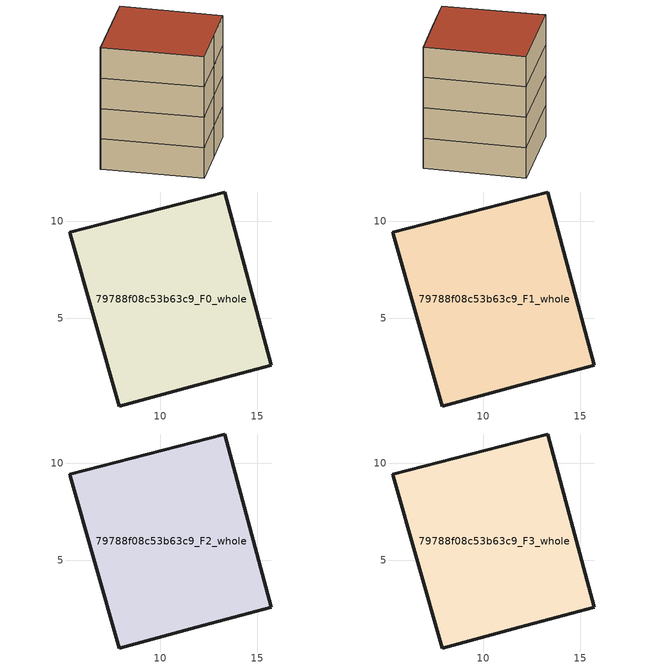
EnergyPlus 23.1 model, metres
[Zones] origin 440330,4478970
79788f08c53b63c9_F0_whole
 floor ground (EU_floor_Construction): 13.31,11.5 15.71,2.58 11.85,1.54 7.9,0.47 5.37,9.33 5.35,9.43 z0
 wall outside (EU_wall_Construction): 7.9,0.47 11.85,1.54 15.71,2.58 13.31,11.5 5.35,9.43 5.37,9.33 7.9,0.47 z0:3
79788f08c53b63c9_F1_whole
 floor to 79788f08c53b63c9_F0_whole (EU_floor_Construction): 13.31,11.5 15.71,2.58 11.85,1.54 7.9,0.47 5.37,9.33 5.35,9.43 z3
 wall outside (EU_wall_Construction): 7.9,0.47 11.85,1.54 15.71,2.58 13.31,11.5 5.35,9.43 5.37,9.33 7.9,0.47 z3:6
79788f08c53b63c9_F2_whole
 floor to 79788f08c53b63c9_F1_whole (EU_floor_Construction): 13.31,11.5 15.71,2.58 11.85,1.54 7.9,0.47 5.37,9.33 5.35,9.43 z6
 wall outside (EU_wall_Construction): 7.9,0.47 11.85,1.54 15.71,2.58 13.31,11.5 5.35,9.43 5.37,9.33 7.9,0.47 z6:9
79788f08c53b63c9_F3_whole
 floor to 79788f08c53b63c9_F2_whole (EU_floor_Construction): 13.31,11.5 15.71,2.58 11.85,1.54 7.9,0.47 5.37,9.33 5.35,9.43 z9
 wall outside (EU_wall_Construction): 7.9,0.47 11.85,1.54 15.71,2.58 13.31,11.5 5.35,9.43 5.37,9.33 7.9,0.47 z9:12
 roof outside (EU_roof_Construction): 15.71,2.58 13.31,11.5 5.35,9.43 5.37,9.33 7.9,0.47 11.85,1.54 z12
[Building]
EU S2 Campaign: North Axis=0; Terrain=City; Solar Distribution=FullExterior
[Site:Location]
Madrid: Latitude=40.5; Longitude=-3.5; Time Zone=1; Elevation=609
[SizingPeriod:WeatherFileDays]
AnnualSizingPeriod: Begin Month=1; Begin Day of Month=1; End Month=12; End Day of Month=31; Day of Week for Start Day=Monday; Use Weather File Daylight Saving Period=No; Use Weather File Rain and Snow Indicators=No
[MATERIAL]
EU_InternalMass_Material: Roughness=MediumRough; Thickness=0.1; Conductivity=1; Density=1800; Specific Heat=900; Thermal Absorptance=0.9; Solar Absorptance=0.7; Visible Absorptance=0.7
[MATERIAL:NOMASS] Roughness=MediumRough; Thermal Absorptance=0.9; Solar Absorptance=0.7; Visible Absorptance=0.7
Name | Thermal Resistance
EU_wall_NoMass; EU_roof_NoMass | 2.16768
EU_floor_NoMass | 1.14339
[CONSTRUCTION]
EU_wall_Construction: EU_wall_NoMass
EU_roof_Construction: EU_roof_NoMass
EU_floor_Construction: EU_floor_NoMass
EU_InternalMass_Construction: EU_InternalMass_Material
[ZONE] Type=1; Multiplier=1; Ceiling Height=autocalculate; Floor Area=autocalculate; Part of Total Floor Area=Yes
Name | Volume
79788f08c53b63c9_F0_whole | 227.052
79788f08c53b63c9_F1_whole; 79788f08c53b63c9_F2_whole; 79788f08c53b63c9_F3_whole | 227.051
[INTERNALMASS] Construction=EU_InternalMass_Construction; Surface Area=75.6838
Name | Zone or ZoneList
79788f08c53b63c9_F0_whole_EU_InternalMass | 79788f08c53b63c9_F0_whole
79788f08c53b63c9_F1_whole_EU_InternalMass | 79788f08c53b63c9_F1_whole
79788f08c53b63c9_F2_whole_EU_InternalMass | 79788f08c53b63c9_F2_whole
79788f08c53b63c9_F3_whole_EU_InternalMass | 79788f08c53b63c9_F3_whole
[OTHEREQUIPMENT] Fuel Type=Electricity; Design Level Calculation Method=Watts/Area; Power per Zone Floor Area=1; Fraction Latent=0; Fraction Radiant=0; Fraction Lost=0; Carbon Dioxide Generation Rate=0; EndUse Subcategory=EU_Step8_InternalGains
Name | Zone or ZoneList or Space or SpaceList | Schedule
EU_Step8_InternalGain_79788f08c53b63c9_F0_whole_f000 | 79788f08c53b63c9_F0_whole | EU_Step8_GainSchedule_79788f08c53b63c9_F0_whole_f000
EU_Step8_InternalGain_79788f08c53b63c9_F1_whole_f000 | 79788f08c53b63c9_F1_whole | EU_Step8_GainSchedule_79788f08c53b63c9_F1_whole_f000
EU_Step8_InternalGain_79788f08c53b63c9_F2_whole_f000 | 79788f08c53b63c9_F2_whole | EU_Step8_GainSchedule_79788f08c53b63c9_F2_whole_f000
EU_Step8_InternalGain_79788f08c53b63c9_F3_whole_f000 | 79788f08c53b63c9_F3_whole | EU_Step8_GainSchedule_79788f08c53b63c9_F3_whole_f000
[ZONEVENTILATION:DESIGNFLOWRATE] Schedule=EU_AlwaysOn; Design Flow Rate Calculation Method=AirChanges/Hour; Air Changes per Hour=0.480546; Ventilation Type=Natural; Fan Pressure Rise=0; Fan Total Efficiency=1; Constant Term Coefficient=1; Temperature Term Coefficient=0; Velocity Term Coefficient=0; Velocity Squared Term Coefficient=0; Minimum Indoor Temperature=-100; Maximum Indoor Temperature=100; Delta Temperature=-100; Minimum Outdoor Temperature=-100; Maximum Outdoor Temperature=100; Maximum Wind Speed=40
Name | Zone or ZoneList or Space or SpaceList
EU_ConstantAir_79788f08c53b63c9_F0_whole | 79788f08c53b63c9_F0_whole
EU_ConstantAir_79788f08c53b63c9_F1_whole | 79788f08c53b63c9_F1_whole
EU_ConstantAir_79788f08c53b63c9_F2_whole | 79788f08c53b63c9_F2_whole
EU_ConstantAir_79788f08c53b63c9_F3_whole | 79788f08c53b63c9_F3_whole
[HVACTEMPLATE:THERMOSTAT] Constant Heating Setpoint=20; Constant Cooling Setpoint=50
EU_HeatOnly_79788f08c53b63c9_F0_whole; EU_HeatOnly_79788f08c53b63c9_F1_whole; EU_HeatOnly_79788f08c53b63c9_F2_whole; EU_HeatOnly_79788f08c53b63c9_F3_whole
[HVACTEMPLATE:ZONE:IDEALLOADSAIRSYSTEM] System Availability Schedule=EU_AlwaysOn; Maximum Heating Supply Air Temperature=50; Minimum Cooling Supply Air Temperature=13; Maximum Heating Supply Air Humidity Ratio=0.0156; Minimum Cooling Supply Air Humidity Ratio=0.0077; Heating Limit=NoLimit; Cooling Limit=NoLimit; Heating Availability Schedule=EU_AlwaysOn; Cooling Availability Schedule=EU_CoolingOff; Dehumidification Control Type=ConstantSensibleHeatRatio; Cooling Sensible Heat Ratio=0.7; Dehumidification Setpoint=60; Humidification Control Type=None; Humidification Setpoint=30; Outdoor Air Method=None; Outdoor Air Flow Rate per Person=0.00944; Outdoor Air Flow Rate per Zone Floor Area=0; Outdoor Air Flow Rate per Zone=0; Demand Controlled Ventilation Type=None; Outdoor Air Economizer Type=NoEconomizer; Heat Recovery Type=None; Sensible Heat Recovery Effectiveness=0.7; Latent Heat Recovery Effectiveness=0.65
Name | Template Thermostat
79788f08c53b63c9_F0_whole | EU_HeatOnly_79788f08c53b63c9_F0_whole
79788f08c53b63c9_F1_whole | EU_HeatOnly_79788f08c53b63c9_F1_whole
79788f08c53b63c9_F2_whole | EU_HeatOnly_79788f08c53b63c9_F2_whole
79788f08c53b63c9_F3_whole | EU_HeatOnly_79788f08c53b63c9_F3_whole
[SIZING:ZONE] Zone Cooling Design Supply Air Temperature Input Method=SupplyAirTemperature; Zone Cooling Design Supply Air Temperature=13; Zone Heating Design Supply Air Temperature Input Method=SupplyAirTemperature; Zone Heating Design Supply Air Temperature=50; Zone Cooling Design Supply Air Humidity Ratio=0.008; Zone Heating Design Supply Air Humidity Ratio=0.008; Cooling Design Air Flow Method=DesignDay; Cooling Design Air Flow Rate=0; Cooling Minimum Air Flow per Zone Floor Area=0.000762; Cooling Minimum Air Flow=0; Cooling Minimum Air Flow Fraction=0.2; Heating Design Air Flow Method=DesignDay; Heating Design Air Flow Rate=0; Heating Maximum Air Flow per Zone Floor Area=0.002032; Heating Maximum Air Flow=0.141576; Heating Maximum Air Flow Fraction=0.3; Account for Dedicated Outdoor Air System=No; Dedicated Outdoor Air System Control Strategy=NeutralSupplyAir; Dedicated Outdoor Air Low Setpoint Temperature for Design=autosize; Dedicated Outdoor Air High Setpoint Temperature for Design=autosize; Zone Load Sizing Method=Sensible Load Only No Latent Load; Zone Latent Cooling Design Supply Air Humidity Ratio Input Method=HumidityRatioDifference; Zone Cooling Design Supply Air Humidity Ratio Difference=0.005; Zone Latent Heating Design Supply Air Humidity Ratio Input Method=HumidityRatioDifference; Zone Humidification Design Supply Air Humidity Ratio Difference=0.005
79788f08c53b63c9_F0_whole; 79788f08c53b63c9_F1_whole; 79788f08c53b63c9_F2_whole; 79788f08c53b63c9_F3_whole
[SCHEDULE:CONSTANT]
Name | Hourly Value
EU_AlwaysOn | 1
EU_CoolingOff | 0
[SCHEDULE:FILE] Column Number=1; Rows to Skip at Top=0; Number of Hours of Data=8760; Column Separator=Comma; Interpolate to Timestep=No; Minutes per Item=60; Adjust Schedule for Daylight Savings=Yes
Name | File
EU_Step8_GainSchedule_79788f08c53b63c9_F0_whole_f000 | C:\Users\o_iseri\Desktop\OpenUBEM\openubem\outputs\eu_evidence\EU-11\ES-MAD-BERRUGUETE\idfs\79788f08c53b63c9\79788f08c53b63c9_F0_whole_f000_gain.csv
EU_Step8_GainSchedule_79788f08c53b63c9_F1_whole_f000 | C:\Users\o_iseri\Desktop\OpenUBEM\openubem\outputs\eu_evidence\EU-11\ES-MAD-BERRUGUETE\idfs\79788f08c53b63c9\79788f08c53b63c9_F1_whole_f000_gain.csv
EU_Step8_GainSchedule_79788f08c53b63c9_F2_whole_f000 | C:\Users\o_iseri\Desktop\OpenUBEM\openubem\outputs\eu_evidence\EU-11\ES-MAD-BERRUGUETE\idfs\79788f08c53b63c9\79788f08c53b63c9_F2_whole_f000_gain.csv
EU_Step8_GainSchedule_79788f08c53b63c9_F3_whole_f000 | C:\Users\o_iseri\Desktop\OpenUBEM\openubem\outputs\eu_evidence\EU-11\ES-MAD-BERRUGUETE\idfs\79788f08c53b63c9\79788f08c53b63c9_F3_whole_f000_gain.csv
